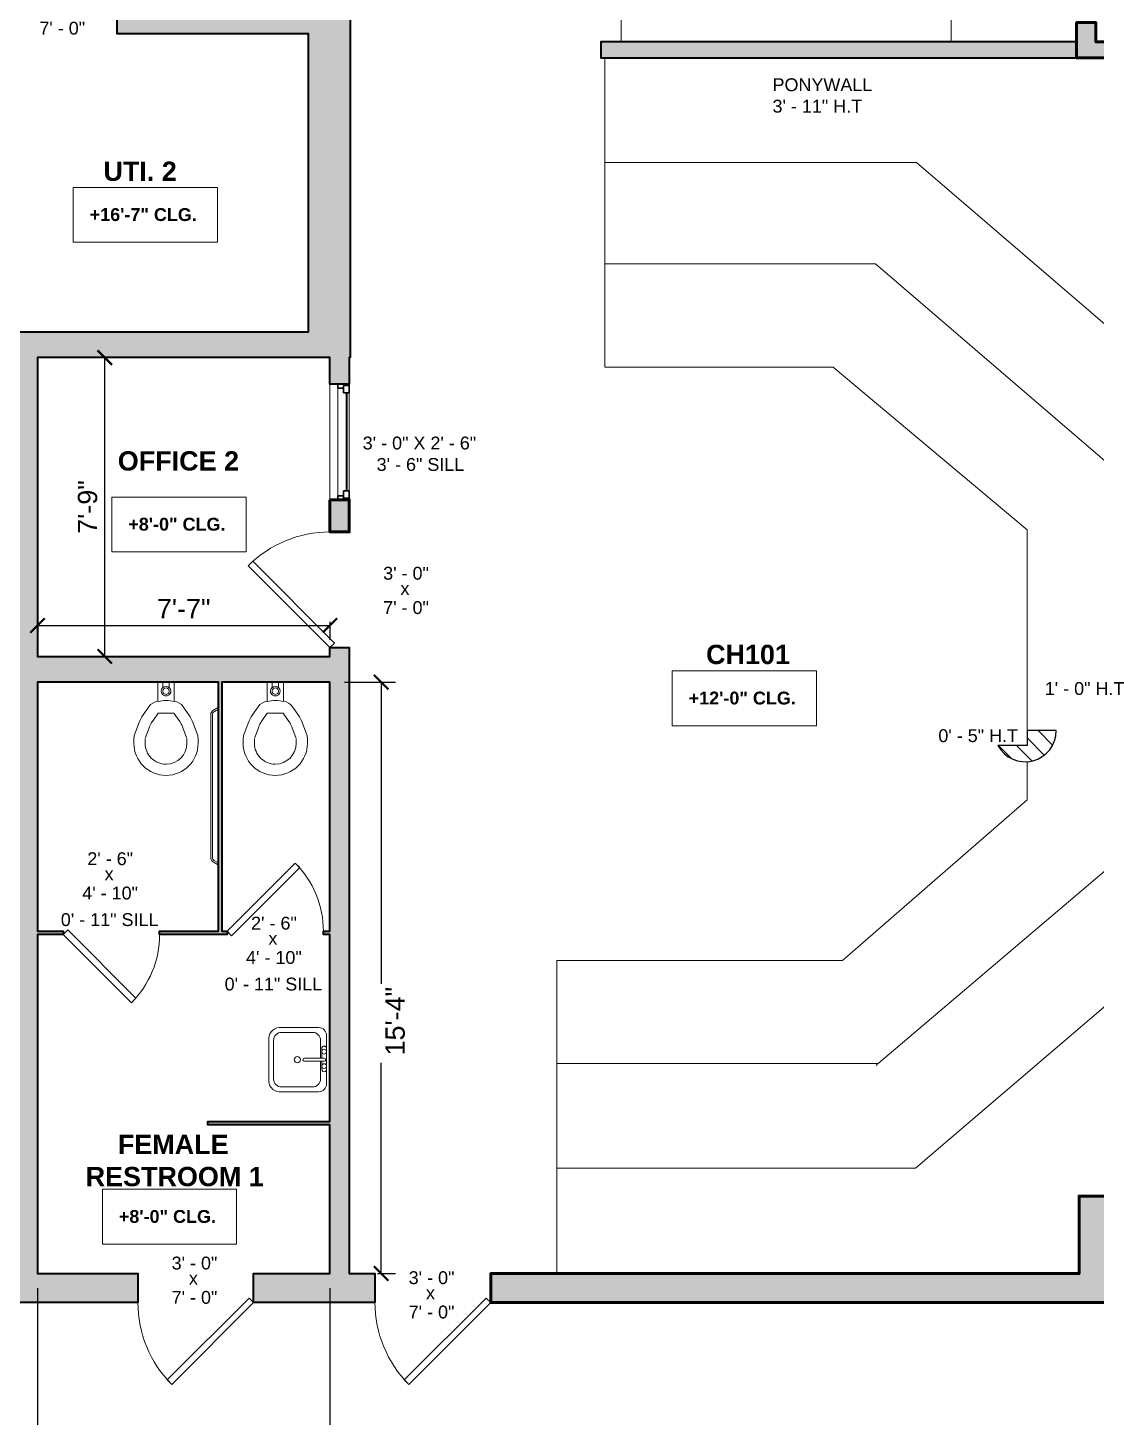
# Model space of a CAD drawing. Header units: inches. Extents: x -2078 to 106214, y -964 to 6385.
# Drawn here: x 18129.1 to 18461.5, y 4004.2 to 4436.5 of the extents above; entities that cross this region are included whole.
import ezdxf

# ---------------------------------------------------------------- set-up
doc = ezdxf.new("R2010")
doc.units = ezdxf.units.IN
doc.header["$MEASUREMENT"] = 0
for name, color, linetype, lineweight in [('A-ANNO', 2, 'Continuous', 5), ('A-ANNO-DIMS', 1, 'Continuous', 9), ('A-CASE', 4, 'Continuous', 9), ('A-DETAIL-2', 20, 'Continuous', 25), ('A-DETAIL-3', 40, 'Continuous', 15), ('A-DOOR', 1, 'Continuous', 18), ('A-FIXT', 150, 'Continuous', 9), ('A-GLAZ', 2, 'Continuous', 30), ('A-STRS', 4, 'Continuous', 9), ('A-WALL', 3, 'Continuous', 40), ('A-WINDOWS', 2, 'Continuous', 18)]:
    doc.layers.add(name, color=color, linetype=linetype, lineweight=lineweight)
doc.layers.add('A-HATCH', color=9, linetype='Continuous')
doc.styles.add('Arial_1', font='arial.ttf', dxfattribs={"height": 0.0625})
doc.styles.add('Arial_2', font='arial.ttf', dxfattribs={"height": 3})
doc.styles.add('Arial_B', font='arialbd.ttf', dxfattribs={"height": 4.5})
doc.styles.add('Arial_B_1', font='arialbd.ttf', dxfattribs={"height": 3})
doc.styles.add('JC', font='arial.ttf', dxfattribs={"height": 0.125})
doc.dimstyles.new('JC-DIMS', dxfattribs={"dimtxt": 0.125, "dimasz": 0.09375, "dimexe": 0.09375, "dimexo": 0.09375, "dimgap": 0.046875, "dimtad": 1, "dimdec": 1, "dimzin": 0, "dimdsep": 46, "dimlunit": 4, "dimtxsty": 'JC', "dimblk": 'ARCHTICK', "dimcen": 0.09, "dimclrd": 1, "dimclre": 1, "dimclrt": 256, "dimadec": 0, "dimazin": 0, "dimtfac": 1, "dimtdec": 1, "dimtofl": 0, "dimtmove": 1, "dimatfit": 3, "dimfxl": 1, "dimtolj": 1, "dimtzin": 0, "dimarcsym": 0})

# ---------------------------------------------------------------- blocks, each defined once
blk = doc.blocks.new('JC_DOOR_SINGLE PANEL - SINGLE DOOR-1525193-1st Floor Plan')
at = {"layer": 'A-DOOR', "lineweight": 30}
for p, q in [((-8.87, -28.54), (16.59, -3.09)), ((16.59, -3.09), (18, -4.5)), ((18, -4.5), (-7.46, -29.96)), ((-7.46, -29.96), (-8.87, -28.54))]:
    blk.add_line(p, q, dxfattribs=at)
at = {"layer": 'A-DOOR', "lineweight": 9}
blk.add_arc((18, -4.5), 36, 180, 225, dxfattribs=at)
blk = doc.blocks.new('JC_DOOR_SINGLE PANEL - SINGLE DOOR-1525208-1st Floor Plan')
at = {"layer": 'A-DOOR', "lineweight": 30}
for p, q in [((-8.87, -27.04), (16.59, -1.59)), ((18, -3), (-7.46, -28.46)), ((16.59, -1.59), (18, -3)), ((-7.46, -28.46), (-8.87, -27.04))]:
    blk.add_line(p, q, dxfattribs=at)
at = {"layer": 'A-DOOR', "lineweight": 9}
blk.add_arc((18, -3), 36, 180, 225, dxfattribs=at)
blk = doc.blocks.new('JC_FIXED WINDOW - MUNTIN - FIXED WINDOW-1550790-1st Floor Plan')
at = {"layer": 'A-GLAZ'}
for p, q in [((-18, 3), (-18, -3)), ((-15.25, 3), (-18, 3)), ((-17.5, 3), (-17.5, 1.25)), ((-17.5, 1.25), (-16.75, 1.25)), ((-15.25, 1.25), (-16.75, 1.25)), ((-16.75, 1.25), (-16.75, -0.5)), ((-15.25, 3), (-15.25, 1.25)), ((15.25, 3), (18, 3)), ((15.25, 3), (15.25, 1.25)), ((15.25, 1.25), (17.5, 1.25)), ((16.75, 1.25), (16.75, -0.5)), ((17.5, 3), (17.5, 1.25)), ((18, 3), (18, -3)), ((-18, -0.5), (-16.75, -0.5)), ((16.75, -0.5), (18, -0.5))]:
    blk.add_line(p, q, dxfattribs=at)
at = {"layer": 'A-GLAZ', "lineweight": 9}
for p, q in [((15.25, 3), (-15.25, 3)), ((16.75, -0.5), (-16.75, -0.5))]:
    blk.add_line(p, q, dxfattribs=at)
at = {"layer": 'A-GLAZ', "lineweight": 40}
blk.add_line((-15.25, 2.125), (15.25, 2.125), dxfattribs=at)
at = {"layer": 'A-WINDOWS'}
for p, q in [((18, 3), (-18, 3)), ((-18, -3), (18, -3))]:
    blk.add_line(p, q, dxfattribs=at)
blk = doc.blocks.new('Stairs 2 - Stairs 2-1604288-1st Floor Plan')
at = {"layer": 'A-STRS'}
for p, q in [((-469.24, 368.41), (-469.24, 335.91)), ((-469.24, 335.91), (-469.24, 368.41)), ((-469.24, 368.41), (-240.51, 368.41)), ((-240.51, 368.41), (-240.51, -6.78)), ((-469.24, 335.91), (-372.28, 335.91)), ((-372.28, 335.91), (-469.24, 335.91)), ((-372.28, 335.91), (-273.45, 250.88)), ((-273.45, 250.88), (-372.28, 335.91)), ((-273.45, 250.88), (-273.45, 183)), ((-273.45, 183), (-273.45, 250.88)), ((-273.45, 173.36), (-273.45, 107.74)), ((-273.45, 107.74), (-273.45, 173.36)), ((-273.45, 107.74), (-372.67, 23.03)), ((-372.67, 23.03), (-273.45, 107.74)), ((-372.67, 23.03), (-484.24, 23.03)), ((-484.24, 23.03), (-484.24, -9.78)), ((-484.24, -9.78), (-484.24, 23.03)), ((-484.24, 23.03), (-372.67, 23.03)), ((-321.74, -9.78), (-484.24, -9.78))]:
    blk.add_line(p, q, dxfattribs=at)
blk = doc.blocks.new('Stairs 1 - Stairs 2-1608024-1st Floor Plan')
at = {"layer": 'A-STRS'}
for p, q in [((-372.28, 335.91), (-469.24, 335.91)), ((-469.24, 335.91), (-469.24, 304.41)), ((-469.24, 335.91), (-372.28, 335.91)), ((-273.45, 250.88), (-372.28, 335.91)), ((-372.28, 335.91), (-273.45, 250.88)), ((-469.24, 304.41), (-385.11, 304.41)), ((-385.11, 304.41), (-305.87, 236.24)), ((-273.45, 183), (-273.45, 250.88)), ((-273.45, 250.88), (-273.45, 183)), ((-305.87, 236.24), (-305.87, 172.77)), ((-273.45, 107.74), (-273.45, 173.36)), ((-273.45, 173.36), (-273.45, 107.74)), ((-305.87, 163.14), (-305.87, 122.24)), ((-305.87, 122.24), (-384.24, 55.54)), ((-372.67, 23.03), (-273.45, 107.74)), ((-273.45, 107.74), (-372.67, 23.03)), ((-384.24, 55.54), (-484.24, 55.54)), ((-484.24, 55.54), (-484.24, 23.03)), ((-484.24, 23.03), (-372.67, 23.03)), ((-372.67, 23.03), (-484.24, 23.03))]:
    blk.add_line(p, q, dxfattribs=at)
blk = doc.blocks.new('Stairs 3 - Stairs 2-1608314-1st Floor Plan')
at = {"layer": 'A-STRS'}
for p, q in [((-469.24, 304.41), (-469.24, 272.22)), ((-469.24, 272.22), (-398.24, 272.22)), ((-398.24, 272.22), (-337.92, 221.6)), ((-337.92, 221.6), (-337.92, 159.14)), ((-337.92, 149.51), (-337.92, 137.6)), ((-337.92, 137.6), (-395.36, 87.66)), ((-395.36, 87.66), (-484.24, 87.66)), ((-484.24, 87.66), (-484.24, 55.54))]:
    blk.add_line(p, q, dxfattribs=at)
blk = doc.blocks.new('M_Toilet-Commercial-Wall-3D - 380mm Seat Height-1635619-1st Floor Plan')
at = {"layer": 'A-FIXT'}
for p, q in [((5.94, 23), (5.94, 21.71)), ((9.44, 21.71), (9.44, 23)), ((22.44, 23), (22.44, 21.71)), ((25.94, 21.71), (25.94, 23)), ((6.18, 20.34), (7.5, 16.72)), ((10.79, 17.92), (9.47, 21.53)), ((22.41, 21.53), (21.1, 17.92)), ((24.38, 16.72), (25.7, 20.34)), ((8.82, 14.18), (10.6, 11.64)), ((13.47, 13.65), (11.69, 16.18)), ((13.47, 13.65), (18.42, 13.65)), ((20.19, 16.18), (18.42, 13.65)), ((21.28, 11.64), (23.06, 14.18)), ((13.44, 9.96), (13.44, 4)), ((18.44, 4), (18.44, 9.96)), ((14.93, 4), (14.93, 5.67)), ((16.95, 4), (16.95, 5.67))]:
    blk.add_line(p, q, dxfattribs=at)
for centre, radius, start, end in [((15.94, 23), 10, 90, 180), ((15.94, 23), 10, 0, 90), ((15.94, 23), 6.5, 90, 180), ((15.94, 23), 6.5, 360, 90), ((9.94, 21.71), 4, 180, 200), ((21.94, 21.71), 4, 340, 0), ((17.83, 20.48), 7.5, 200, 215), ((14.05, 20.48), 7.5, 325, 340), ((17.83, 20.48), 11, 200, 215), ((14.05, 20.48), 11, 325, 340), ((13.88, 13.93), 4, 215, 263.7549), ((15.9, 19.78), 10.07, 255.8499, 284.1501), ((18.01, 13.93), 4, 276.2451, 325), ((15.94, 6.78), 1.5, 360, 180), ((15.94, 6.78), 1.5, 180, 0), ((15.94, 6.78), 1, 360, 180), ((15.94, 6.78), 1, 180, 360)]:
    blk.add_arc(centre, radius, start, end, dxfattribs=at)
blk = doc.blocks.new('JC_DOOR_SINGLE PANEL - SINGLE DOOR-1728361-1st Floor Plan')
at = {"layer": 'A-DOOR', "lineweight": 30}
for p, q in [((-6.21, 21.71), (-7.63, 20.3)), ((15, 0.5), (-6.21, 21.71)), ((-7.63, 20.3), (13.59, -0.91)), ((13.59, -0.91), (15, 0.5))]:
    blk.add_line(p, q, dxfattribs=at)
at = {"layer": 'A-DOOR', "lineweight": 9}
blk.add_arc((15, 0.5), 30, 135, 180, dxfattribs=at)
blk = doc.blocks.new('JC_VANITY SINK - VANITY SINK-1366814-1st Floor Plan')
at = {"layer": 'A-FIXT'}
for p, q in [((-9.38, 4.59), (-9.38, -6.91)), ((8.12, 7.09), (-6.88, 7.09)), ((0.12, 5.22), (-5.38, 5.22)), ((3.62, 7.09), (-2.88, 7.09)), ((-2.88, 5.59), (0.12, 5.59)), ((0.12, 6.33), (0.12, 0.22)), ((1.12, 6.33), (1.12, 0.22)), ((1.12, 5.59), (3.62, 5.59)), ((6.62, 5.22), (1.12, 5.22)), ((10.62, -6.91), (10.62, 4.59)), ((-7.88, 2.72), (-7.88, -6.91)), ((9.12, -6.91), (9.12, 2.72)), ((-6.06, -10.91), (7.3, -10.91)), ((-5.38, -9.41), (6.62, -9.41))]:
    blk.add_line(p, q, dxfattribs=at)
for centre, radius, start, end in [((-6.88, 4.59), 2.5, 90, 180), ((-5.38, 2.72), 2.5, 90, 180), ((-2.88, 6.34), 0.75, 90, 270), ((-1.88, 6.34), 0.75, 360, 180), ((-1.88, 6.34), 0.75, 180, 0), ((0.62, 6.33), 0.5, 360, 180), ((2.62, 6.34), 0.75, 360, 180), ((2.62, 6.34), 0.75, 180, 360), ((3.62, 6.34), 0.75, 270, 90), ((6.62, 2.72), 2.5, 0, 90), ((8.12, 4.59), 2.5, 360, 90), ((0.62, 0.22), 0.5, 180, 0), ((0.62, -2), 1, 360, 180), ((0.62, -2), 1, 180, 0), ((-5.91, -7.4), 3.51, 171.8503, 267.5498), ((-5.38, -6.91), 2.5, 180, 270), ((6.62, -6.91), 2.5, 270, 0), ((7.15, -7.4), 3.51, 272.4502, 8.1497)]:
    blk.add_arc(centre, radius, start, end, dxfattribs=at)
blk = doc.blocks.new('JC_DOOR_SINGLE PANEL - SINGLE DOOR-1728003-1st Floor Plan')
at = {"layer": 'A-DOOR', "lineweight": 30}
for p, q in [((-7.63, -20.3), (13.59, 0.91)), ((13.59, 0.91), (15, -0.5)), ((15, -0.5), (-6.21, -21.71)), ((-6.21, -21.71), (-7.63, -20.3))]:
    blk.add_line(p, q, dxfattribs=at)
at = {"layer": 'A-DOOR', "lineweight": 9}
blk.add_arc((15, -0.5), 30, 180, 225, dxfattribs=at)
blk = doc.blocks.new('Casework 43 - Casework 1-1712076-1st Floor Plan')
at = {"layer": 'A-CASE'}
for p, q in [((-840.59, -409.73), (-840.59, -395.5)), ((-737.94, -395.5), (-840.59, -395.5)), ((-737.94, -395.5), (-737.94, -409.73))]:
    blk.add_line(p, q, dxfattribs=at)
blk = doc.blocks.new('_ArchTick')
at = {"color": 0, "linetype": 'ByBlock', "const_width": 0.15}
blk.add_lwpolyline([(-0.5, -0.5), (0.5, 0.5)], dxfattribs=at)
blk = doc.blocks.new('*D1093')
at = {"layer": 'A-ANNO-DIMS', "color": 1, "lineweight": -2, "transparency": 16777216}
for p, q in [((18151.92, 4333.88), (18157.57, 4333.88)), ((18153.07, 4240.88), (18153.07, 4333.88)), ((18151.92, 4240.88), (18157.57, 4240.88))]:
    blk.add_line(p, q, dxfattribs=at)
at = {"layer": 'Defpoints', "color": 0, "transparency": 16777216}
for p in [(18147.42, 4333.88), (18153.07, 4333.88), (18147.42, 4240.88)]:
    blk.add_point(p, dxfattribs=at)
at = {"layer": 'A-ANNO-DIMS', "color": 1, "lineweight": -2, "transparency": 16777216, "xscale": 4.5, "yscale": 4.5, "zscale": 4.5}
for p, rotation in [((18153.07, 4333.88), 90), ((18153.07, 4240.88), 270)]:
    blk.add_blockref('_ArchTick', p, dxfattribs=dict(at, rotation=rotation))
at = {"layer": 'A-ANNO-DIMS', "transparency": 16777216, "insert": (18147.76, 4287.38), "char_height": 6, "width": 0.4008, "attachment_point": 5, "rotation": 90, "style": 'JC'}
blk.add_mtext('\\A1;7\'-9"', dxfattribs=at)
blk = doc.blocks.new('*D1095')
at = {"layer": 'A-ANNO-DIMS', "color": 1, "lineweight": -2, "transparency": 16777216}
for p, q in [((18227.64, 4232.88), (18243.57, 4232.88)), ((18239.07, 4232.88), (18239.07, 4139.04)), ((18239.07, 4048.88), (18239.07, 4114.49)), ((18237.91, 4048.88), (18243.57, 4048.88))]:
    blk.add_line(p, q, dxfattribs=at)
at = {"layer": 'Defpoints', "color": 0, "transparency": 16777216}
for p in [(18223.14, 4232.88), (18239.07, 4232.88), (18233.41, 4048.88)]:
    blk.add_point(p, dxfattribs=at)
at = {"layer": 'A-ANNO-DIMS', "color": 1, "lineweight": -2, "transparency": 16777216, "xscale": 4.5, "yscale": 4.5, "zscale": 4.5}
for p, rotation in [((18239.07, 4232.88), 90), ((18239.07, 4048.88), 270)]:
    blk.add_blockref('_ArchTick', p, dxfattribs=dict(at, rotation=rotation))
at = {"layer": 'A-ANNO-DIMS', "transparency": 16777216, "insert": (18240.41, 4116.74), "char_height": 6, "width": 0.4874, "attachment_point": 1, "rotation": 90, "line_spacing_factor": 0.941778, "style": 'JC'}
blk.add_mtext('\\A1;15\'-4"', dxfattribs=at)
blk = doc.blocks.new('*D1097')
at = {"layer": 'A-ANNO-DIMS', "color": 1, "lineweight": -2, "transparency": 16777216}
for p, q in [((18132.14, 4044.38), (18132.14, 3960.16)), ((18223.14, 4044.38), (18223.14, 3960.16)), ((18132.14, 3964.66), (18223.14, 3964.66))]:
    blk.add_line(p, q, dxfattribs=at)
at = {"layer": 'Defpoints', "color": 0, "transparency": 16777216}
for p in [(18132.14, 4048.88), (18223.14, 4048.88), (18223.14, 3964.66)]:
    blk.add_point(p, dxfattribs=at)
at = {"layer": 'A-ANNO-DIMS', "color": 1, "lineweight": -2, "transparency": 16777216, "xscale": 4.5, "yscale": 4.5, "zscale": 4.5, "rotation": 180}
blk.add_blockref('_ArchTick', (18132.14, 3964.66), dxfattribs=at)
at = {"layer": 'A-ANNO-DIMS', "color": 1, "lineweight": -2, "transparency": 16777216, "xscale": 4.5, "yscale": 4.5, "zscale": 4.5}
blk.add_blockref('_ArchTick', (18223.14, 3964.66), dxfattribs=at)
at = {"layer": 'A-ANNO-DIMS', "transparency": 16777216, "insert": (18177.64, 3969.91), "char_height": 6, "width": 0.4008, "attachment_point": 5, "style": 'JC'}
blk.add_mtext('\\A1;7\'-7"', dxfattribs=at)
blk = doc.blocks.new('*D1103')
at = {"layer": 'A-ANNO-DIMS', "color": 1, "lineweight": -2, "transparency": 16777216}
for p, q in [((18132.14, 4251.68), (18132.14, 4246.03)), ((18132.14, 4250.53), (18223.14, 4250.53)), ((18223.14, 4251.68), (18223.14, 4246.03))]:
    blk.add_line(p, q, dxfattribs=at)
at = {"layer": 'Defpoints', "color": 0, "transparency": 16777216}
for p in [(18132.14, 4256.18), (18223.14, 4256.18), (18223.14, 4250.53)]:
    blk.add_point(p, dxfattribs=at)
at = {"layer": 'A-ANNO-DIMS', "color": 1, "lineweight": -2, "transparency": 16777216, "xscale": 4.5, "yscale": 4.5, "zscale": 4.5, "rotation": 180}
blk.add_blockref('_ArchTick', (18132.14, 4250.53), dxfattribs=at)
at = {"layer": 'A-ANNO-DIMS', "color": 1, "lineweight": -2, "transparency": 16777216, "xscale": 4.5, "yscale": 4.5, "zscale": 4.5}
blk.add_blockref('_ArchTick', (18223.14, 4250.53), dxfattribs=at)
at = {"layer": 'A-ANNO-DIMS', "transparency": 16777216, "insert": (18177.64, 4255.78), "char_height": 6, "width": 0.4008, "attachment_point": 5, "style": 'JC'}
blk.add_mtext('\\A1;7\'-7"', dxfattribs=at)
blk = doc.blocks.new('JC- existing door Tag_quad - JC- existing door Tag_quad-839775-1st Floor Plan')
at = {"layer": 'A-ANNO', "insert": (-0.0234, 0.0378), "char_height": 0.0625, "width": 0.0505, "attachment_point": 1, "style": 'Arial_1', "bg_fill": 3, "box_fill_scale": 1.25, "bg_fill_color": 256, "bg_fill_true_color": 13158600, "bg_fill_transparency": 0}
blk.add_mtext('x', dxfattribs=at)
blk = doc.blocks.new('JC- existing door Tag_quad_sill - JC- existing door Tag_quad_sill-1728298-1st Floor Plan')
at = {"layer": 'A-ANNO', "insert": (-0.0234, 0.0378), "char_height": 0.0625, "width": 0.0505, "attachment_point": 1, "style": 'Arial_1', "bg_fill": 2}
blk.add_mtext('x', dxfattribs=at)

msp = doc.modelspace()

# ---------------------------------------------------------------- hatches: boundary and pattern name
at = {"layer": 'A-HATCH'}
h = msp.add_hatch(dxfattribs=at)
h.set_pattern_fill('FP_1', color=256, scale=64, style=0, pattern_type=2)
h.set_pattern_definition([(135, (18777.9238, 4058.6624), (-2.828427, -2.828427), [])])
h.paths.add_polyline_path([(18439.7, 4208.126), (18441.806, 4208.421), (18443.797, 4209.17), (18445.576, 4210.336), (18447.057, 4211.863), (18448.167, 4213.678), (18448.853, 4215.691), (18449.082, 4217.806), (18440.005, 4217.806), (18440.005, 4213.183), (18430.928, 4213.183), (18432.141, 4211.435), (18433.706, 4209.995), (18435.549, 4208.933), (18437.58, 4208.3)])

# ---------------------------------------------------------------- linework, layer by layer
at = {"layer": 'A-ANNO', "flags": 128}
for points in [[(18143.272, 4386.808), (18188.183, 4386.808), (18188.183, 4369.74), (18143.272, 4369.74)], [(18155.286, 4290.482), (18197.022, 4290.482), (18197.022, 4273.413), (18155.286, 4273.413)], [(18329.613, 4236.399), (18374.524, 4236.399), (18374.524, 4219.331), (18329.613, 4219.331)], [(18152.339, 4075.12), (18194.075, 4075.12), (18194.075, 4058.052), (18152.339, 4058.052)]]:
    msp.add_lwpolyline(points, close=True, dxfattribs=at)
at = {"layer": 'A-DETAIL-2'}
for p, q in [((18440.005, 4217.806), (18440.005, 4213.183)), ((18449.082, 4217.806), (18440.005, 4217.806)), ((18440.005, 4213.183), (18430.928, 4213.183))]:
    msp.add_line(p, q, dxfattribs=at)
msp.add_arc((18439.423, 4217.781), 9.659, 208.42874, 0.14342, dxfattribs=at)
at = {"layer": 'A-DETAIL-3', "lineweight": 9}
for p, q in [((18188.473, 4225.102), (18186.736, 4224.099)), ((18188.473, 4224.525), (18187.18, 4223.778)), ((18186.055, 4222.92), (18186.055, 4178.265)), ((18186.555, 4222.696), (18186.555, 4180.323)), ((18186.555, 4222.696), (18186.555, 4178.4)), ((18186.805, 4176.966), (18188.473, 4176.002)), ((18187.103, 4177.453), (18188.473, 4176.661)), ((18393.062, 4113.674), (18393.592, 4114.204))]:
    msp.add_line(p, q, dxfattribs=at)
for centre, radius, start, end in [((18187.416, 4222.92), 1.361, 120, 180), ((18187.805, 4222.696), 1.25, 120, 180), ((18187.555, 4178.265), 1.5, 180, 240), ((18187.65, 4178.4), 1.094, 180, 240)]:
    msp.add_arc(centre, radius, start, end, dxfattribs=at)
at = {"layer": 'A-WALL', "lineweight": 60}
msp.add_lwpolyline([(18537.414, 4515.501), (18537.414, 4432.074), (18461.414, 4432.074), (18461.414, 4438.074), (18455.414, 4438.074), (18455.414, 4432.074), (18455.414, 4427.074), (18537.414, 4427.074), (18537.414, 4051.88), (18468.179, 4051.88), (18468.179, 4072.983), (18456.179, 4072.983), (18456.179, 4048.88), (18273.135, 4048.88), (18273.135, 4039.88), (18475.941, 4039.88), (18475.941, 4048.88), (18511.941, 4048.88), (18511.941, 4039.88), (18552.618, 4039.88), (18552.618, 4048.88), (18550.414, 4048.88), (18550.414, 4515.501)], dxfattribs=at)
at = {"layer": 'A-WALL'}
for points in [[(18114.914, 4442.575), (18114.914, 4434.575), (18106.414, 4434.575), (18106.414, 4341.88), (18216.414, 4341.88), (18216.414, 4434.575), (18156.914, 4434.575), (18156.914, 4442.575)], [(18455.414, 4432.074), (18307.422, 4432.074), (18307.422, 4427.074), (18455.414, 4427.074)]]:
    msp.add_lwpolyline(points, dxfattribs=at)
at = {"layer": 'A-WALL', "lineweight": 60}
msp.add_lwpolyline([(18223.135, 4289.63), (18229.135, 4289.63), (18229.135, 4279.63), (18223.135, 4279.63)], close=True, dxfattribs=at)

# ---------------------------------------------------------------- block references
at = {"layer": 'A-ANNO', "xscale": 64, "yscale": 64, "zscale": 64}
for name, p in [('JC- existing door Tag_quad - JC- existing door Tag_quad-839775-1st Floor Plan', (18246.577, 4261.63)), ('JC- existing door Tag_quad_sill - JC- existing door Tag_quad_sill-1728298-1st Floor Plan', (18154.537, 4172.828))]:
    msp.add_blockref(name, p, dxfattribs=at)
at = {"layer": 'A-CASE'}
msp.add_blockref('Casework 43 - Casework 1-1712076-1st Floor Plan', (19154.336, 4841.809), dxfattribs=at)
at = {"layer": 'A-DOOR'}
for name, p, rotation in [('JC_DOOR_SINGLE PANEL - SINGLE DOOR-1525208-1st Floor Plan', (18226.135, 4261.63), 269.9999999999999), ('JC_DOOR_SINGLE PANEL - SINGLE DOOR-1728003-1st Floor Plan', (18206.113, 4154.88), 180), ('JC_DOOR_SINGLE PANEL - SINGLE DOOR-1728361-1st Floor Plan', (18155.16, 4154.88), 180)]:
    msp.add_blockref(name, p, dxfattribs=dict(at, rotation=rotation))
for p in [(18181.385, 4044.38), (18255.135, 4044.38)]:
    msp.add_blockref('JC_DOOR_SINGLE PANEL - SINGLE DOOR-1525193-1st Floor Plan', p, dxfattribs=at)
at = {"layer": 'A-FIXT'}
for name, p, rotation in [('M_Toilet-Commercial-Wall-3D - 380mm Seat Height-1635619-1st Floor Plan', (18188.076, 4236.88), 180), ('M_Toilet-Commercial-Wall-3D - 380mm Seat Height-1635619-1st Floor Plan', (18222.076, 4236.88), 180), ('JC_VANITY SINK - VANITY SINK-1366814-1st Floor Plan', (18214.997, 4116.06), 269.9999999999999)]:
    msp.add_blockref(name, p, dxfattribs=dict(at, rotation=rotation))
at = {"layer": 'A-STRS'}
for name in ['Stairs 2 - Stairs 2-1604288-1st Floor Plan', 'Stairs 1 - Stairs 2-1608024-1st Floor Plan', 'Stairs 3 - Stairs 2-1608314-1st Floor Plan']:
    msp.add_blockref(name, (18777.924, 4058.662), dxfattribs=at)
at = {"layer": 'A-WINDOWS', "rotation": 269.9999999999999}
msp.add_blockref('JC_FIXED WINDOW - MUNTIN - FIXED WINDOW-1550790-1st Floor Plan', (18226.135, 4307.63), dxfattribs=at)

# ---------------------------------------------------------------- texts
at = {"layer": 'A-ANNO', "attachment_point": 1}
for s, insert, char_height, width, style in [('7\' - 0"', (18132.731, 4438.349), 4, 17.978, 'Arial_2'), ('PONYWALL', (18360.816, 4420.752), 4, 39.39, 'Arial_2'), ('3\' - 11" H.T', (18360.816, 4414.085), 4, 35.148, 'Arial_2'), ('UTI. 2', (18152.669, 4394.845), 6, 27.876, 'Arial_B'), ('+16\'-7" CLG.', (18148.392, 4380.355), 4, 41.814, 'Arial_B_1'), ('3\' - 0" X 2\' - 6"', (18233.328, 4309.284), 4, 44.642, 'Arial_2'), ('OFFICE 2', (18157.131, 4304.731), 6, 46.056, 'Arial_B'), ('3\' - 6" SILL', (18237.662, 4302.617), 4, 34.138, 'Arial_2'), ('+8\'-0" CLG.', (18160.406, 4284.028), 4, 37.976, 'Arial_B_1'), ('CH101', (18340.145, 4244.512), 6, 68.276, 'Arial_B'), ('1\' - 0" H.T', (18445.506, 4232.905), 4, 31.31, 'Arial_2'), ('+12\'-0" CLG.', (18334.733, 4229.946), 4, 41.814, 'Arial_B_1'), ('0\' - 5" H.T', (18412.399, 4218.246), 4, 31.31, 'Arial_2'), ('0\' - 11" SILL', (18139.412, 4161.011), 4, 37.976, 'Arial_2'), ('0\' - 11" SILL', (18190.365, 4140.963), 4, 37.976, 'Arial_2'), ('\\pi20.5054;FEMALE \\P\\pi10.49448;RESTROOM 1', (18136.643, 4092.081), 6, 74.43235, 'Arial_B'), ('+8\'-0" CLG.', (18157.459, 4068.667), 4, 37.976, 'Arial_B_1')]:
    msp.add_mtext(s, dxfattribs=dict(at, insert=insert, char_height=char_height, width=width, style=style))

# ---------------------------------------------------------------- dimensions: what is measured, and where the dimension line sits
at = {"layer": 'A-ANNO-DIMS'}
dim = msp.add_linear_dim(base=(18153.073, 4333.88), p1=(18147.416, 4240.88), p2=(18147.416, 4333.88), angle=90, dimstyle='JC-DIMS', dxfattribs=at)
dim.commit()
dim.dimension.update_dxf_attribs({"geometry": '*D1093', "text_midpoint": (18147.76, 4287.38)})
for base, p1, p2, picture, middle in [((18223.135, 4250.525), (18132.135, 4256.182), (18223.135, 4256.182), '*D1103', (18177.635, 4255.775)), ((18223.135, 3964.662), (18132.135, 4048.88), (18223.135, 4048.88), '*D1097', (18177.635, 3969.912))]:
    dim = msp.add_linear_dim(base=base, p1=p1, p2=p2, dimstyle='JC-DIMS', dxfattribs=at)
    dim.commit()
    dim.dimension.update_dxf_attribs({"geometry": picture, "text_midpoint": middle})
dim = msp.add_linear_dim(base=(18239.068, 4232.88), p1=(18233.411, 4048.88), p2=(18223.135, 4232.88), angle=90, dimstyle='JC-DIMS', dxfattribs=at)
dim.commit()
dim.dimension.update_dxf_attribs({"geometry": '*D1095', "text_midpoint": (18244.405, 4126.766), "dimtype": 160, "text_rotation": 90})

# ---------------------------------------------------------------- next in the draw order: block references
at = {"layer": 'A-ANNO', "xscale": 64, "yscale": 64, "zscale": 64}
for name, p in [('JC- existing door Tag_quad_sill - JC- existing door Tag_quad_sill-1728298-1st Floor Plan', (18205.49, 4152.78)), ('JC- existing door Tag_quad - JC- existing door Tag_quad-839775-1st Floor Plan', (18180.762, 4047.026)), ('JC- existing door Tag_quad - JC- existing door Tag_quad-839775-1st Floor Plan', (18254.512, 4042.482))]:
    msp.add_blockref(name, p, dxfattribs=at)

# ---------------------------------------------------------------- next in the draw order: texts
at = {"layer": 'A-ANNO', "char_height": 4, "attachment_point": 1, "style": 'Arial_2'}
for s, insert, width in [('3\' - 0"', (18239.692, 4268.767), 17.978), ('7\' - 0"', (18239.692, 4258.086), 17.978), ('2\' - 6"', (18147.651, 4179.965), 17.978), ('4\' - 10"', (18146.076, 4169.283), 21.816)]:
    msp.add_mtext(s, dxfattribs=dict(at, insert=insert, width=width))

# ---------------------------------------------------------------- next in the draw order: hatches: boundary and pattern name
at = {"layer": 'A-HATCH'}
h = msp.add_hatch(color=256, dxfattribs=at)
h.dxf.hatch_style = 1
h.paths.add_polyline_path([(19358.414, 4048.88), (19323.414, 4048.88), (19323.414, 4039.88), (19358.414, 4039.88)])
h.paths.add_polyline_path([(19287.414, 4048.88), (19245.414, 4048.88), (19245.414, 4039.88), (19287.414, 4039.88)])
h.paths.add_polyline_path([(19225.414, 4048.88), (19187.414, 4048.88), (19187.414, 4072.654), (19185.414, 4072.654), (19185.414, 4342.098), (19175.456, 4342.098), (19175.456, 4336.098), (19179.414, 4336.098), (19179.414, 4270.467), (19119.456, 4270.467), (19119.456, 4336.098), (19147.456, 4336.098), (19147.456, 4342.098), (19118.414, 4342.098), (19118.414, 4347.88), (19112.414, 4347.88), (19112.414, 4342.098), (19112.456, 4342.098), (19112.456, 4319.501), (18948.414, 4319.501), (18948.414, 4568.38), (18935.414, 4568.38), (18935.414, 4048.88), (18935.618, 4048.88), (18935.618, 4039.88), (19059.414, 4039.88), (19059.414, 4048.88), (18948.414, 4048.88), (18948.414, 4313.501), (19112.456, 4313.501), (19112.456, 4264.467), (19175.414, 4264.467), (19175.414, 4048.88), (19095.414, 4048.88), (19095.414, 4039.88), (19225.414, 4039.88)])
h.paths.add_polyline_path([(19187.414, 4568.38), (19175.414, 4568.38), (19175.414, 4478.38), (19179.22, 4478.38), (19179.22, 4397.501), (19162.22, 4397.501), (19162.22, 4391.501), (19185.22, 4391.501), (19185.22, 4478.38), (19187.414, 4478.38)], flags=17)
h.paths.add_polyline_path([(19064.414, 4515.501), (19058.414, 4515.501), (19058.414, 4391.501), (19112.414, 4391.501), (19112.414, 4383.88), (19118.414, 4383.88), (19118.414, 4391.501), (19126.22, 4391.501), (19126.22, 4397.501), (19064.414, 4397.501)], flags=17)
h.paths.add_polyline_path([(19427.414, 4568.38), (19415.414, 4568.38), (19415.414, 4525.501), (19414.914, 4525.501), (19414.914, 4515.501), (19415.414, 4515.501), (19415.414, 4478.38), (19427.414, 4478.38)])
h.paths.add_polyline_path([(19414.914, 4525.501), (19187.414, 4525.501), (19187.414, 4515.501), (19414.914, 4515.501)])
h.paths.add_polyline_path([(18709.414, 4568.38), (18696.414, 4568.38), (18696.414, 4525.501), (18696.414, 4515.501), (18696.414, 4477.38), (18709.414, 4477.38)])
h.paths.add_polyline_path([(18696.414, 4525.501), (18695.414, 4525.501), (18468.414, 4525.501), (18468.414, 4515.501), (18537.414, 4515.501), (18550.414, 4515.501), (18695.414, 4515.501), (18696.414, 4515.501)])
h.paths.add_polyline_path([(18468.414, 4568.38), (18455.414, 4568.38), (18455.414, 4474.074), (18461.414, 4474.074), (18461.414, 4477.38), (18468.414, 4477.38)])
h.paths.add_polyline_path([(18550.414, 4515.501), (18537.414, 4515.501), (18537.414, 4432.074), (18461.414, 4432.074), (18461.414, 4438.074), (18455.414, 4438.074), (18455.414, 4432.074), (18455.414, 4427.074), (18537.414, 4427.074), (18537.414, 4051.88), (18468.179, 4051.88), (18468.179, 4072.983), (18456.179, 4072.983), (18456.179, 4048.88), (18273.135, 4048.88), (18273.135, 4039.88), (18475.941, 4039.88), (18475.941, 4048.88), (18511.941, 4048.88), (18511.941, 4039.88), (18552.618, 4039.88), (18552.618, 4048.88), (18550.414, 4048.88)])
h.paths.add_polyline_path([(18455.414, 4432.074), (18307.422, 4432.074), (18307.422, 4427.074), (18455.414, 4427.074)], flags=17)
h.paths.add_polyline_path([(18229.414, 4567.88), (18216.414, 4567.88), (18216.414, 4480.575), (18229.414, 4480.575)])
h.paths.add_polyline_path([(18121.135, 4264.498), (18109.047, 4264.498), (18109.047, 4263.498), (18121.135, 4263.498)])
h.paths.add_polyline_path([(18229.135, 4289.63), (18223.135, 4289.63), (18223.135, 4279.63), (18229.135, 4279.63)])
h = msp.add_hatch(color=256, dxfattribs=at)
h.dxf.hatch_style = 1
h.paths.add_polyline_path([(18063.135, 4229.88), (18059.135, 4229.88), (18059.135, 4234.285), (18058.135, 4234.285), (18058.135, 4229.88), (18011.135, 4229.88), (18011.135, 4263.498), (18058.135, 4263.498), (18058.135, 4258.285), (18059.135, 4258.285), (18059.135, 4263.498), (18085.047, 4263.498), (18085.047, 4264.498), (18011.135, 4264.498), (18011.135, 4331.88), (18121.135, 4331.88), (18121.135, 4135.88), (18081.135, 4135.88), (18081.135, 4128.88), (18126.135, 4128.88), (18126.135, 4048.88), (18120.385, 4048.88), (18120.385, 4039.88), (18163.385, 4039.88), (18163.385, 4048.88), (18132.135, 4048.88), (18132.135, 4154.38), (18140.16, 4154.38), (18140.16, 4155.38), (18132.135, 4155.38), (18132.135, 4232.88), (18188.473, 4232.88), (18188.473, 4155.38), (18170.16, 4155.38), (18170.16, 4154.38), (18191.113, 4154.38), (18191.113, 4155.38), (18189.473, 4155.38), (18189.473, 4232.88), (18223.135, 4232.88), (18223.135, 4155.38), (18221.113, 4155.38), (18221.113, 4154.38), (18223.135, 4154.38), (18223.135, 4096.21), (18185.104, 4096.21), (18185.104, 4095.21), (18223.135, 4095.21), (18223.135, 4048.88), (18199.385, 4048.88), (18199.385, 4039.88), (18237.135, 4039.88), (18237.135, 4048.88), (18229.135, 4048.88), (18229.135, 4243.63), (18223.135, 4243.63), (18223.135, 4240.88), (18132.135, 4240.88), (18132.135, 4333.88), (18223.135, 4333.88), (18223.135, 4325.63), (18229.135, 4325.63), (18229.135, 4333.88), (18229.414, 4333.88), (18229.414, 4444.575), (18216.414, 4444.575), (18216.414, 4442.575), (18156.914, 4442.575), (18156.914, 4434.575), (18216.414, 4434.575), (18216.414, 4341.88), (18106.414, 4341.88), (18106.414, 4434.575), (18114.914, 4434.575), (18114.914, 4442.575), (18106.414, 4442.575), (18106.414, 4452.575), (18091.914, 4452.575), (18091.914, 4443.575), (18097.414, 4443.575), (18097.414, 4421.575), (18085.414, 4421.575), (18085.414, 4345.88), (17964.456, 4345.88), (17964.456, 4389.931), (17989.414, 4389.931), (17989.414, 4392.931), (17958.456, 4392.931), (17958.456, 4332.88), (18001.135, 4332.88), (18001.135, 4225.88), (18001.135, 4217.88), (18001.135, 4105.88), (18001.135, 4097.88), (18001.135, 4048.88), (17924.385, 4048.88), (17924.385, 4039.88), (18084.385, 4039.88), (18084.385, 4048.88), (18011.135, 4048.88), (18011.135, 4222.88), (18063.135, 4222.88)])

# ---------------------------------------------------------------- next in the draw order: linework, layer by layer
at = {"layer": 'A-WALL'}
msp.add_lwpolyline([(18229.414, 4444.575), (18229.414, 4333.88), (18229.135, 4333.88), (18229.135, 4325.63), (18223.135, 4325.63), (18223.135, 4333.88), (18132.135, 4333.88), (18132.135, 4240.88), (18223.135, 4240.88), (18223.135, 4243.63), (18229.135, 4243.63), (18229.135, 4048.88), (18237.135, 4048.88), (18237.135, 4039.88), (18199.385, 4039.88), (18199.385, 4048.88), (18223.135, 4048.88), (18223.135, 4095.21), (18185.104, 4095.21), (18185.104, 4096.21), (18223.135, 4096.21), (18223.135, 4154.38), (18221.113, 4154.38), (18221.113, 4155.38), (18223.135, 4155.38), (18223.135, 4232.88), (18189.473, 4232.88), (18189.473, 4155.38), (18191.113, 4155.38), (18191.113, 4154.38), (18170.16, 4154.38), (18170.16, 4155.38), (18188.473, 4155.38), (18188.473, 4232.88), (18132.135, 4232.88), (18132.135, 4155.38), (18140.16, 4155.38), (18140.16, 4154.38), (18132.135, 4154.38), (18132.135, 4048.88), (18163.385, 4048.88), (18163.385, 4039.88), (18120.385, 4039.88)], dxfattribs=at)

# ---------------------------------------------------------------- next in the draw order: texts
at = {"layer": 'A-ANNO', "char_height": 4, "attachment_point": 1, "style": 'Arial_2'}
for s, insert, width in [('2\' - 6"', (18198.604, 4159.917), 17.978), ('4\' - 10"', (18197.029, 4149.235), 21.816), ('3\' - 0"', (18173.876, 4054.163), 17.978), ('3\' - 0"', (18247.626, 4049.62), 17.978), ('7\' - 0"', (18173.876, 4043.482), 17.978), ('7\' - 0"', (18247.626, 4038.938), 17.978)]:
    msp.add_mtext(s, dxfattribs=dict(at, insert=insert, width=width))

doc.saveas('drawing.dxf')
